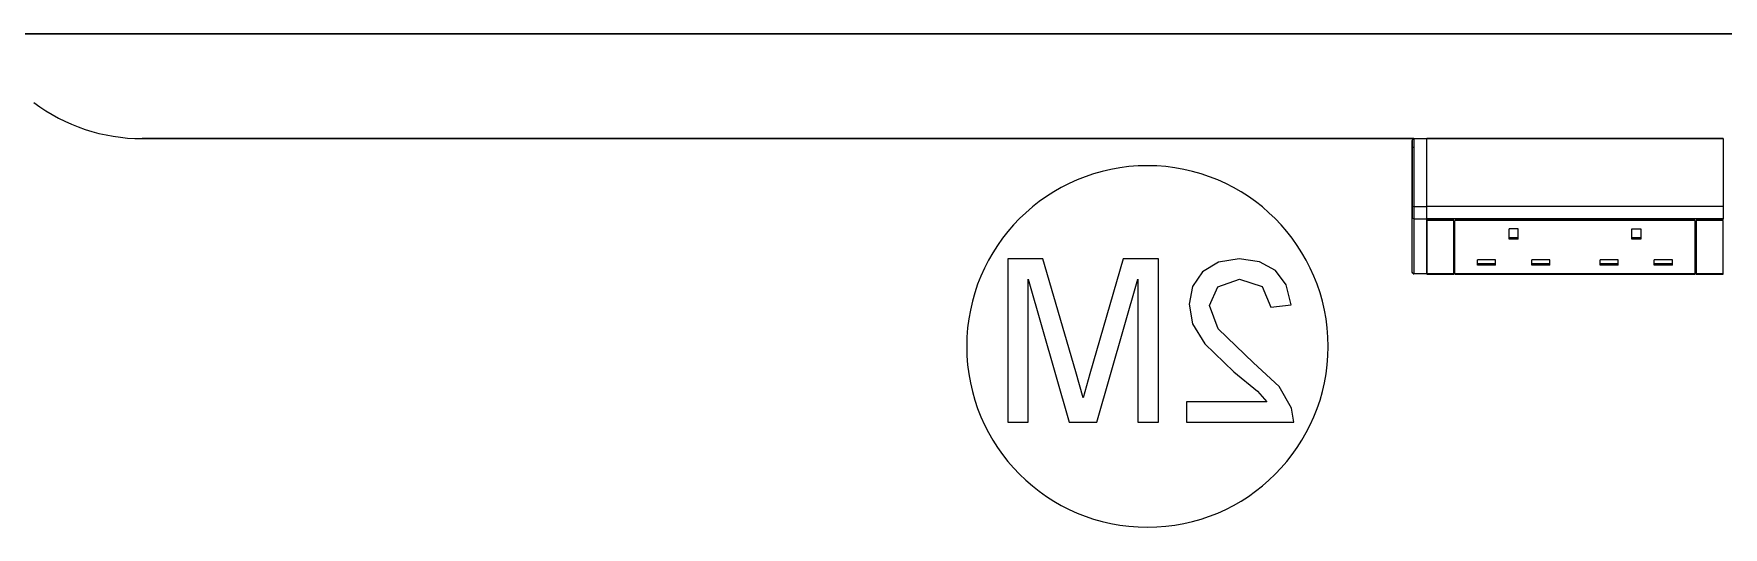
# Model space of a CAD drawing. Header units: millimetres. Extents: x 155927 to 317870, y -36033 to 97293.
# Drawn here: x 173547 to 174482, y 20733 to 21006 of the extents above; entities that cross this region are included whole.
import ezdxf

# ---------------------------------------------------------------- set-up
doc = ezdxf.new("R2010")
doc.units = ezdxf.units.MM
doc.header["$MEASUREMENT"] = 0
doc.layers.add('I-FURN', color=8, linetype='CONTINUOUS', lineweight=9)
doc.layers.add('I-WALL', color=7, linetype='CONTINUOUS', lineweight=9)

msp = doc.modelspace()

# ---------------------------------------------------------------- linework, layer by layer
at = {"layer": 'I-FURN'}
for p, q in [((174310.66, 20947.61), (173606.96, 20947.61)), ((173606.96, 20947.61), (174310.66, 20947.61)), ((174309.66, 20946.61), (174309.66, 20946.62)), ((174309.66, 20909.59), (174309.66, 20946.61)), ((174309.66, 20946.61), (174309.66, 20942.62)), ((174310.66, 20942.62), (174309.66, 20942.62)), ((174309.66, 20942.62), (174309.66, 20904.05)), ((174310.66, 20947.62), (174317.66, 20947.62)), ((174310.66, 20947.61), (174310.66, 20910.15)), ((174310.66, 20947.61), (174317.66, 20947.61)), ((174317.66, 20947.61), (174317.66, 20910.15)), ((174317.78, 20947.62), (174481.68, 20947.62)), ((174481.68, 20947.61), (174317.78, 20947.61)), ((174317.78, 20910.15), (174317.78, 20947.61)), ((174481.68, 20947.61), (174481.68, 20910.15)), ((174309.66, 20904.05), (174309.66, 20909.59)), ((174309.66, 20873.77), (174309.66, 20904.05)), ((174309.66, 20873.77), (174309.66, 20904.05)), ((174310.66, 20910.15), (174310.66, 20903.23)), ((174310.66, 20910.15), (174317.66, 20910.15)), ((174310.66, 20903.23), (174310.66, 20872.96)), ((174310.66, 20903.23), (174317.66, 20903.23)), ((174317.66, 20910.15), (174317.66, 20903.23)), ((174317.66, 20903.23), (174317.66, 20872.96)), ((174317.72, 20902.4), (174317.72, 20904.86)), ((174332.72, 20902.4), (174317.72, 20902.4)), ((174317.72, 20902.4), (174317.72, 20872.57)), ((174481.68, 20910.15), (174317.78, 20910.15)), ((174317.78, 20903.23), (174317.78, 20910.15)), ((174481.68, 20903.23), (174317.78, 20903.23)), ((174317.78, 20903.23), (174317.78, 20902.6)), ((174317.78, 20902.6), (174332.72, 20902.6)), ((174332.72, 20872.57), (174332.72, 20902.4)), ((174333.22, 20902.6), (174466.22, 20902.6)), ((174466.22, 20902.4), (174333.22, 20902.4)), ((174333.22, 20872.57), (174333.22, 20902.4)), ((174466.22, 20872.57), (174466.22, 20902.4)), ((174466.72, 20902.6), (174481.68, 20902.6)), ((174481.72, 20902.4), (174466.72, 20902.4)), ((174466.72, 20902.4), (174466.72, 20872.57)), ((174481.68, 20910.15), (174481.68, 20903.23)), ((174481.68, 20902.6), (174481.68, 20903.23)), ((174481.72, 20872.57), (174481.72, 20902.4)), ((174363.33, 20891.94), (174363.33, 20897.68)), ((174368.33, 20897.68), (174363.33, 20897.68)), ((174368.33, 20892.68), (174363.33, 20892.68)), ((174368.33, 20891.94), (174368.33, 20897.68)), ((174431.12, 20897.68), (174436.12, 20897.68)), ((174431.12, 20891.94), (174431.12, 20897.68)), ((174436.12, 20892.68), (174431.12, 20892.68)), ((174436.12, 20897.68), (174436.12, 20891.94)), ((174368.33, 20891.94), (174363.33, 20891.94)), ((174436.12, 20891.94), (174431.12, 20891.94)), ((174105.32, 20881.16), (174085.88, 20881.16)), ((174085.88, 20881.16), (174085.88, 20790.75)), ((174123.51, 20818.54), (174105.32, 20881.16)), ((174149.78, 20881.16), (174131.28, 20817.43)), ((174169.22, 20881.16), (174149.78, 20881.16)), ((174169.22, 20790.75), (174169.22, 20881.16)), ((174193.62, 20873.92), (174188.04, 20865.81)), ((174202.41, 20879.35), (174193.62, 20873.92)), ((174213.85, 20881.16), (174202.41, 20879.35)), ((174225.22, 20879.53), (174213.85, 20881.16)), ((174234.02, 20874.65), (174225.22, 20879.53)), ((174239.94, 20866.66), (174234.02, 20874.65)), ((174345.83, 20877.6), (174345.83, 20880.47)), ((174355.83, 20880.47), (174345.83, 20880.47)), ((174355.83, 20878.34), (174345.83, 20878.34)), ((174355.83, 20877.6), (174345.83, 20877.6)), ((174355.83, 20877.6), (174355.83, 20880.47)), ((174375.83, 20877.6), (174375.83, 20880.47)), ((174385.83, 20880.47), (174375.83, 20880.47)), ((174385.83, 20878.34), (174375.83, 20878.34)), ((174385.83, 20877.6), (174375.83, 20877.6)), ((174385.83, 20877.6), (174385.83, 20880.47)), ((174413.62, 20877.6), (174413.62, 20880.47)), ((174423.62, 20880.47), (174413.62, 20880.47)), ((174423.62, 20878.34), (174413.62, 20878.34)), ((174423.62, 20877.6), (174413.62, 20877.6)), ((174423.62, 20877.6), (174423.62, 20880.47)), ((174443.62, 20877.6), (174443.62, 20880.47)), ((174453.62, 20880.47), (174443.62, 20880.47)), ((174453.62, 20878.34), (174443.62, 20878.34)), ((174453.62, 20877.6), (174443.62, 20877.6)), ((174453.62, 20877.6), (174453.62, 20880.47)), ((174097.18, 20790.75), (174097.18, 20869.86)), ((174097.18, 20869.86), (174119.89, 20790.75)), ((174135.21, 20790.75), (174157.92, 20869.86)), ((174157.92, 20869.86), (174157.92, 20790.75)), ((174188.04, 20865.81), (174186.18, 20855.95)), ((174197.48, 20855.27), (174202.08, 20865.63)), ((174202.08, 20865.63), (174214.1, 20869.86)), ((174214.1, 20869.86), (174226.62, 20865.73)), ((174226.62, 20865.73), (174231.38, 20854.32)), ((174242.68, 20855.73), (174239.94, 20866.66)), ((174309.89, 20873.15), (174309.91, 20873.12)), ((174310.66, 20872.96), (174310.66, 20872.77)), ((174310.66, 20872.96), (174317.66, 20872.96)), ((174317.66, 20872.77), (174310.66, 20872.77)), ((174317.66, 20872.77), (174310.66, 20872.77)), ((174317.66, 20872.77), (174310.66, 20872.77)), ((174317.66, 20872.96), (174317.66, 20872.77)), ((174317.72, 20872.57), (174332.72, 20872.57)), ((174481.68, 20872.77), (174317.78, 20872.77)), ((174332.72, 20872.96), (174333.22, 20872.96)), ((174333.22, 20872.57), (174466.22, 20872.57)), ((174466.22, 20872.96), (174466.72, 20872.96)), ((174466.72, 20872.57), (174481.72, 20872.57)), ((174186.18, 20855.95), (174188.18, 20845.23)), ((174202.35, 20842.46), (174197.48, 20855.27)), ((174231.38, 20854.32), (174242.68, 20855.73)), ((174188.18, 20845.23), (174194.86, 20834.15)), ((174221.87, 20823.64), (174202.35, 20842.46)), ((174194.86, 20834.15), (174211.05, 20818.67)), ((174127.55, 20804.12), (174123.51, 20818.54)), ((174211.05, 20818.67), (174224.05, 20807.8)), ((174236.02, 20810.53), (174221.87, 20823.64)), ((174131.28, 20817.43), (174127.55, 20804.12)), ((174242.88, 20798.54), (174236.02, 20810.53)), ((174184.76, 20802.05), (174184.76, 20790.75)), ((174229.15, 20802.05), (174184.76, 20802.05)), ((174224.05, 20807.8), (174229.15, 20802.05)), ((174085.88, 20790.75), (174097.18, 20790.75)), ((174119.89, 20790.75), (174135.21, 20790.75)), ((174157.92, 20790.75), (174169.22, 20790.75)), ((174184.76, 20790.75), (174244.09, 20790.75)), ((174244.09, 20790.75), (174242.88, 20798.54))]:
    msp.add_line(p, q, dxfattribs=at)
at = {"layer": 'I-FURN', "flags": 128}
for points in [[(174310.66, 20947.62), (174310.62, 20947.62), (174310.58, 20947.62), (174310.54, 20947.61), (174310.5, 20947.61), (174310.46, 20947.6), (174310.42, 20947.59), (174310.39, 20947.58), (174310.35, 20947.57), (174310.31, 20947.56), (174310.27, 20947.54), (174310.24, 20947.53), (174310.2, 20947.51), (174310.17, 20947.49), (174310.13, 20947.47), (174310.1, 20947.45), (174310.07, 20947.42), (174310.03, 20947.4), (174310, 20947.37), (174309.97, 20947.35), (174309.95, 20947.32), (174309.92, 20947.29), (174309.89, 20947.26), (174309.87, 20947.23), (174309.84, 20947.19), (174309.82, 20947.16), (174309.8, 20947.13), (174309.78, 20947.09), (174309.76, 20947.06), (174309.75, 20947.02), (174309.73, 20946.98), (174309.72, 20946.95), (174309.7, 20946.91), (174309.69, 20946.87), (174309.68, 20946.83), (174309.68, 20946.79), (174309.67, 20946.75), (174309.67, 20946.71), (174309.66, 20946.67), (174309.66, 20946.63), (174309.66, 20946.62)], [(174309.66, 20946.62), (174309.66, 20946.62), (174309.66, 20946.61), (174309.66, 20946.59), (174309.66, 20946.57), (174309.66, 20946.54), (174309.66, 20946.51), (174309.66, 20946.47), (174309.66, 20946.42), (174309.66, 20946.36), (174309.66, 20946.31), (174309.66, 20946.24), (174309.66, 20946.17), (174309.66, 20946.09), (174309.66, 20946.01), (174309.66, 20945.92), (174309.66, 20945.83), (174309.66, 20945.73), (174309.66, 20945.63), (174309.66, 20945.52), (174309.66, 20945.41), (174309.66, 20945.29), (174309.66, 20945.17), (174309.66, 20945.04), (174309.66, 20944.92), (174309.66, 20944.78), (174309.66, 20944.65), (174309.66, 20944.51), (174309.66, 20944.36), (174309.66, 20944.22), (174309.66, 20944.07), (174309.66, 20943.92), (174309.66, 20943.77), (174309.66, 20943.61), (174309.66, 20943.46), (174309.66, 20943.3), (174309.66, 20943.14), (174309.66, 20942.98), (174309.66, 20942.82), (174309.66, 20942.66), (174309.66, 20942.62)], [(174309.66, 20909.59), (174309.66, 20912.37), (174309.66, 20915.07), (174309.66, 20917.68), (174309.66, 20920.2), (174309.66, 20922.63), (174309.66, 20924.96), (174309.66, 20927.19), (174309.66, 20929.32), (174309.66, 20931.33), (174309.66, 20933.24), (174309.66, 20935.02), (174309.66, 20936.69), (174309.66, 20938.24), (174309.66, 20939.67), (174309.66, 20940.97), (174309.66, 20942.14), (174309.66, 20943.19), (174309.66, 20944.1), (174309.66, 20944.88), (174309.66, 20945.53), (174309.66, 20946.05), (174309.66, 20946.42), (174309.66, 20946.61)], [(174309.66, 20904.05), (174309.66, 20904.15), (174309.66, 20904.25), (174309.66, 20904.35), (174309.66, 20904.46), (174309.66, 20904.58), (174309.66, 20904.69), (174309.66, 20904.82), (174309.66, 20904.94), (174309.66, 20905.07), (174309.66, 20905.21), (174309.66, 20905.34), (174309.66, 20905.48), (174309.66, 20905.63), (174309.66, 20905.77), (174309.66, 20905.92), (174309.66, 20906.07), (174309.66, 20906.23), (174309.66, 20906.38), (174309.66, 20906.54), (174309.66, 20906.69), (174309.66, 20906.85), (174309.66, 20907.01), (174309.66, 20907.17), (174309.66, 20907.33), (174309.66, 20907.49), (174309.66, 20907.65), (174309.66, 20907.81), (174309.66, 20907.97), (174309.66, 20908.13), (174309.66, 20908.28), (174309.66, 20908.44), (174309.66, 20908.59), (174309.66, 20908.74), (174309.66, 20908.89), (174309.66, 20909.03), (174309.66, 20909.18), (174309.66, 20909.32), (174309.66, 20909.46), (174309.66, 20909.59)], [(174310.16, 20872.91), (174310.19, 20872.89), (174310.23, 20872.87), (174310.26, 20872.86), (174310.3, 20872.84), (174310.34, 20872.83), (174310.38, 20872.82), (174310.41, 20872.81), (174310.45, 20872.8), (174310.49, 20872.79), (174310.53, 20872.78), (174310.57, 20872.78), (174310.61, 20872.78), (174310.65, 20872.77), (174310.66, 20872.77)]]:
    msp.add_lwpolyline(points, dxfattribs=at)
at = {"layer": 'I-FURN'}
for centre, radius, start, end in [((173606.96, 21047.61), 100, 233.1301, 270), ((173606.96, 21047.61), 100, 233.1301, 270), ((174163.15, 20832.62), 100, 0, 180), ((174310.66, 20873.77), 1, 180, 195.35218), ((174163.15, 20832.62), 100, 180, 0)]:
    msp.add_arc(centre, radius, start, end, dxfattribs=at)
at = {"layer": 'I-FURN', "extrusion": (0, 0, -1)}
for centre, ratio, start_param, end_param in [((174310.66, 20946.61), 0.998113, 0, 1.570796), ((174310.66, 20909.59), 0.56467, 0, 1.570796), ((174310.66, 20904.05), 0.819152, 4.712389, 6.283185), ((174310.66, 20873.77), 0.819152, 4.712389, 6.283185)]:
    msp.add_ellipse(centre, major_axis=(-1, 0), ratio=ratio, start_param=start_param, end_param=end_param, dxfattribs=at)
at = {"layer": 'I-WALL', "lineweight": 30}
msp.add_line((172635.83, 21005.61), (178998.83, 21005.61), dxfattribs=at)

doc.saveas('drawing.dxf')
